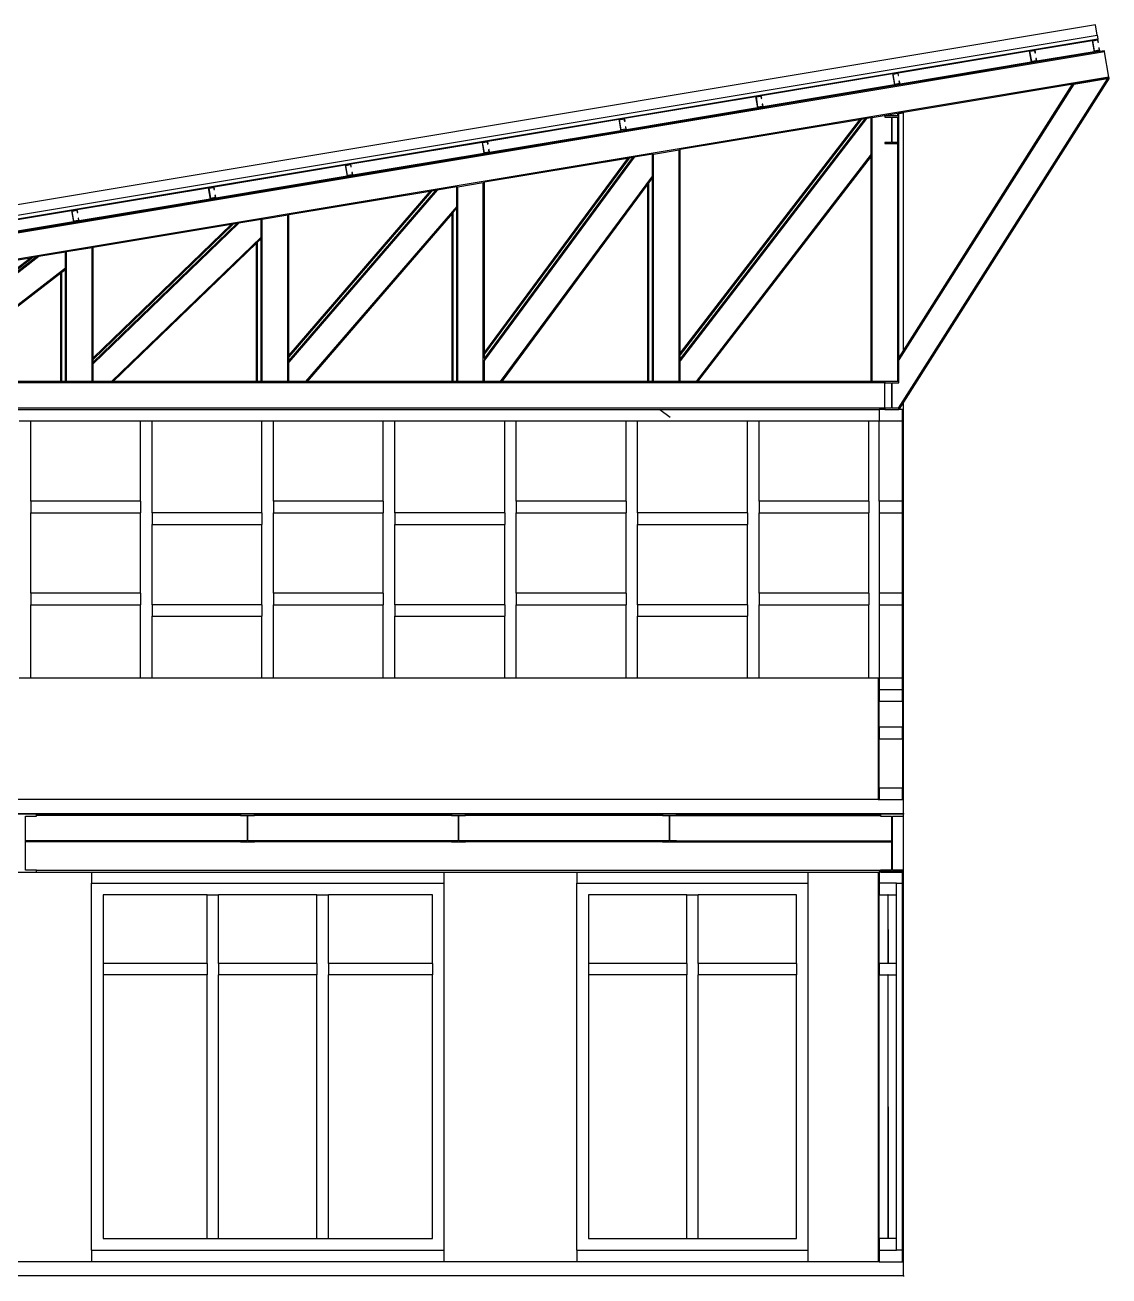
# Model space of a CAD drawing. Extents: x -44.9 to 40.7, y -13.4 to 11.8.
# Drawn here: x 31.28 to 40.66, y 1.01 to 11.82 of the extents above; entities that cross this region are included whole.
import ezdxf

# ---------------------------------------------------------------- set-up
doc = ezdxf.new("R2010")
doc.units = 0
doc.layers.get('0').update_dxf_attribs({"linetype": 'CONTINUOUS'})
doc.layers.add('SECTIONCUTEDGES', color=7, linetype='CONTINUOUS')

msp = doc.modelspace()

# ---------------------------------------------------------------- linework, layer by layer
for p, q in [((23.341, 8.833), (40.563, 11.703)), ((40.02, 11.607), (40.515, 11.689)), ((40.558, 11.735), (40.563, 11.703)), ((40.563, 11.703), (40.564, 11.697)), ((40.622, 11.589), (23.515, 8.738)), ((40.581, 11.592), (23.682, 8.776)), ((38.836, 11.409), (39.97, 11.599)), ((40.531, 11.591), (40.036, 11.508)), ((40.58, 11.599), (40.581, 11.592)), ((40.62, 11.599), (40.581, 11.592)), ((40.622, 11.589), (40.62, 11.599)), ((40.658, 11.372), (40.622, 11.589)), ((39.987, 11.5), (38.852, 11.311)), ((40.658, 11.372), (24.856, 8.738)), ((37.652, 11.212), (38.787, 11.401)), ((40.647, 11.36), (38.837, 8.508)), ((40.66, 11.362), (38.882, 8.561)), ((40.66, 11.362), (38.882, 11.066)), ((40.355, 11.311), (40.647, 11.36)), ((40.647, 11.36), (40.66, 11.362)), ((40.66, 11.362), (40.658, 11.372)), ((40.66, 11.362), (40.66, 11.362)), ((40.66, 11.362), (40.66, 11.362)), ((38.803, 11.303), (37.669, 11.114)), ((40.355, 11.311), (38.842, 8.927)), ((40.342, 11.309), (38.882, 9.009)), ((40.342, 11.309), (40.355, 11.311)), ((36.469, 11.015), (37.603, 11.204)), ((37.619, 11.105), (36.485, 10.916)), ((38.612, 11.021), (38.832, 11.058)), ((38.832, 11.058), (38.842, 11.059)), ((38.832, 11.036), (38.832, 11.058)), ((38.882, 11.066), (38.842, 11.059)), ((38.842, 11.056), (38.882, 11.062)), ((38.842, 11.056), (38.882, 11.062)), ((38.842, 11.056), (38.842, 11.059)), ((38.842, 11.056), (38.842, 11.056)), ((38.842, 11.036), (38.842, 11.056)), ((38.882, 11.062), (38.882, 11.066)), ((38.882, 9.009), (38.882, 11.062)), ((38.882, 11.062), (38.882, 11.062)), ((35.285, 10.818), (36.419, 11.007)), ((38.561, 11.012), (36.95, 8.919)), ((38.547, 11.01), (36.95, 8.935)), ((38.515, 11.005), (36.95, 8.971)), ((38.501, 11.002), (36.95, 8.987)), ((38.501, 11.002), (36.95, 10.744)), ((38.515, 11.005), (38.501, 11.002)), ((38.547, 11.01), (38.515, 11.005)), ((38.561, 11.012), (38.547, 11.01)), ((38.602, 11.019), (38.561, 11.012)), ((38.602, 11.019), (38.612, 11.021)), ((38.602, 10.704), (38.602, 11.019)), ((38.612, 8.738), (38.612, 11.021)), ((38.832, 10.806), (38.832, 11.026)), ((38.842, 10.806), (38.842, 11.026)), ((36.436, 10.908), (35.301, 10.719)), ((34.101, 10.62), (35.236, 10.809)), ((35.252, 10.711), (34.118, 10.522)), ((36.719, 10.705), (36.94, 10.742)), ((36.94, 10.742), (36.95, 10.744)), ((36.94, 8.738), (36.94, 10.742)), ((36.95, 8.987), (36.95, 10.744)), ((38.832, 8.738), (38.832, 10.796)), ((38.842, 8.946), (38.842, 10.796)), ((32.918, 10.423), (34.052, 10.612)), ((36.553, 10.678), (35.257, 8.923)), ((36.539, 10.675), (35.257, 8.94)), ((36.508, 10.67), (35.257, 8.978)), ((36.494, 10.668), (35.257, 8.994)), ((36.494, 10.668), (35.257, 10.462)), ((36.508, 10.67), (36.494, 10.668)), ((36.539, 10.675), (36.508, 10.67)), ((36.553, 10.678), (36.539, 10.675)), ((36.71, 10.704), (36.553, 10.678)), ((36.71, 10.704), (36.719, 10.705)), ((36.71, 10.518), (36.71, 10.704)), ((36.719, 8.738), (36.719, 10.705)), ((38.602, 10.704), (37.089, 8.738)), ((38.602, 10.688), (37.101, 8.738)), ((38.602, 10.688), (38.602, 10.704)), ((38.602, 8.738), (38.602, 10.688)), ((34.068, 10.514), (32.934, 10.324)), ((36.71, 10.518), (35.394, 8.738)), ((36.71, 10.502), (36.679, 10.461)), ((36.71, 10.518), (36.717, 10.512)), ((36.71, 10.502), (36.71, 10.518)), ((36.717, 10.512), (36.71, 10.502)), ((36.71, 8.738), (36.71, 10.502)), ((31.734, 10.226), (32.868, 10.415)), ((34.847, 10.393), (33.565, 8.907)), ((34.832, 10.391), (33.565, 8.922)), ((34.8, 10.386), (33.565, 8.953)), ((34.8, 10.386), (34.785, 10.383)), ((34.832, 10.391), (34.8, 10.386)), ((34.847, 10.393), (34.832, 10.391)), ((35.017, 10.422), (34.847, 10.393)), ((35.017, 10.422), (35.027, 10.423)), ((35.017, 10.253), (35.017, 10.422)), ((35.027, 10.423), (35.247, 10.46)), ((35.027, 8.738), (35.027, 10.423)), ((35.247, 10.46), (35.257, 10.462)), ((35.247, 8.738), (35.247, 10.46)), ((35.257, 8.994), (35.257, 10.462)), ((36.67, 10.448), (35.406, 8.738)), ((36.679, 10.461), (36.67, 10.448)), ((36.67, 8.738), (36.67, 10.448)), ((36.679, 8.738), (36.679, 10.461)), ((32.885, 10.316), (31.75, 10.127)), ((34.785, 10.383), (33.565, 8.968)), ((34.785, 10.383), (33.565, 10.18)), ((30.55, 10.029), (31.685, 10.218)), ((33.555, 10.178), (33.334, 10.141)), ((33.565, 10.18), (33.555, 10.178)), ((33.555, 8.738), (33.555, 10.178)), ((33.565, 8.968), (33.565, 10.18)), ((35.017, 10.253), (33.71, 8.738)), ((34.977, 10.192), (33.723, 8.738)), ((34.987, 10.203), (34.977, 10.192)), ((34.977, 8.738), (34.977, 10.192)), ((35.017, 10.238), (34.987, 10.203)), ((34.987, 8.738), (34.987, 10.203)), ((35.017, 10.238), (35.017, 10.253)), ((35.017, 8.738), (35.017, 10.238)), ((31.701, 10.119), (30.567, 9.93)), ((33.133, 10.108), (31.872, 8.891)), ((33.116, 10.105), (31.872, 8.905)), ((33.084, 10.1), (31.872, 8.93)), ((33.067, 10.097), (31.872, 8.943)), ((33.067, 10.097), (31.872, 9.897)), ((33.084, 10.1), (33.067, 10.097)), ((33.116, 10.105), (33.084, 10.1)), ((33.133, 10.108), (33.116, 10.105)), ((33.325, 10.14), (33.133, 10.108)), ((33.334, 10.141), (33.325, 10.14)), ((33.325, 9.986), (33.325, 10.14)), ((33.334, 8.738), (33.334, 10.141)), ((33.325, 9.986), (32.031, 8.738)), ((33.325, 9.973), (33.294, 9.944)), ((33.325, 9.973), (33.325, 9.986)), ((33.325, 8.738), (33.325, 9.973)), ((31.632, 9.857), (31.402, 9.819)), ((31.642, 9.859), (31.632, 9.857)), ((31.632, 9.718), (31.632, 9.857)), ((31.862, 9.896), (31.642, 9.859)), ((31.642, 8.738), (31.642, 9.859)), ((31.872, 9.897), (31.862, 9.896)), ((31.862, 8.738), (31.862, 9.896)), ((31.872, 8.943), (31.872, 9.897)), ((33.285, 9.934), (32.045, 8.738)), ((33.294, 9.944), (33.285, 9.934)), ((33.285, 8.738), (33.285, 9.934)), ((33.294, 8.738), (33.294, 9.944)), ((31.402, 9.819), (30.18, 8.877)), ((31.381, 9.816), (30.18, 8.89)), ((31.351, 9.811), (30.18, 8.908)), ((31.33, 9.807), (30.18, 8.92)), ((31.33, 9.807), (30.18, 9.615)), ((31.351, 9.811), (31.33, 9.807)), ((31.381, 9.816), (31.351, 9.811)), ((31.402, 9.819), (31.381, 9.816)), ((31.632, 9.718), (30.36, 8.738)), ((31.592, 9.675), (30.376, 8.738)), ((31.602, 9.683), (31.592, 9.675)), ((31.592, 8.738), (31.592, 9.675)), ((31.632, 9.706), (31.602, 9.683)), ((31.602, 8.738), (31.602, 9.683)), ((31.632, 9.706), (31.632, 9.718)), ((31.632, 8.738), (31.632, 9.706)), ((35.257, 8.978), (35.257, 8.994)), ((35.257, 8.94), (35.257, 8.978)), ((36.95, 8.971), (36.95, 8.987)), ((38.882, 9.009), (38.842, 8.946)), ((31.872, 8.93), (31.872, 8.943)), ((31.872, 8.905), (31.872, 8.93)), ((31.872, 8.905), (31.872, 8.891)), ((31.872, 8.738), (31.872, 8.891)), ((33.565, 8.953), (33.565, 8.968)), ((33.565, 8.922), (33.565, 8.953)), ((33.565, 8.922), (33.565, 8.907)), ((33.565, 8.738), (33.565, 8.907)), ((35.257, 8.94), (35.257, 8.923)), ((35.257, 8.738), (35.257, 8.923)), ((36.95, 8.935), (36.95, 8.971)), ((36.95, 8.935), (36.95, 8.919)), ((36.95, 8.738), (36.95, 8.919)), ((38.842, 8.946), (38.842, 8.927)), ((38.842, 8.738), (38.842, 8.927)), ((38.722, 8.728), (23.922, 8.728)), ((31.592, 8.738), (30.376, 8.738)), ((31.602, 8.738), (31.592, 8.738)), ((31.632, 8.738), (31.602, 8.738)), ((31.642, 8.738), (31.632, 8.738)), ((31.862, 8.738), (31.642, 8.738)), ((31.872, 8.738), (31.862, 8.738)), ((32.031, 8.738), (31.872, 8.738)), ((32.031, 8.738), (32.045, 8.738)), ((33.285, 8.738), (32.045, 8.738)), ((33.294, 8.738), (33.285, 8.738)), ((33.325, 8.738), (33.294, 8.738)), ((33.334, 8.738), (33.325, 8.738)), ((33.555, 8.738), (33.334, 8.738)), ((33.565, 8.738), (33.555, 8.738)), ((33.71, 8.738), (33.565, 8.738)), ((33.71, 8.738), (33.723, 8.738)), ((34.977, 8.738), (33.723, 8.738)), ((34.987, 8.738), (34.977, 8.738)), ((35.017, 8.738), (34.987, 8.738)), ((35.027, 8.738), (35.017, 8.738)), ((35.247, 8.738), (35.027, 8.738)), ((35.257, 8.738), (35.247, 8.738)), ((35.394, 8.738), (35.257, 8.738)), ((35.394, 8.738), (35.406, 8.738)), ((36.67, 8.738), (35.406, 8.738)), ((36.679, 8.738), (36.67, 8.738)), ((36.71, 8.738), (36.679, 8.738)), ((36.719, 8.738), (36.71, 8.738)), ((36.94, 8.738), (36.719, 8.738)), ((36.95, 8.738), (36.94, 8.738)), ((37.089, 8.738), (36.95, 8.738)), ((37.089, 8.738), (37.101, 8.738)), ((38.602, 8.738), (37.101, 8.738)), ((38.612, 8.738), (38.602, 8.738)), ((38.722, 8.738), (38.612, 8.738)), ((38.722, 8.508), (38.722, 8.728)), ((38.882, 8.561), (38.842, 8.498)), ((38.882, 6.174), (38.882, 8.561)), ((38.722, 8.508), (23.922, 8.508)), ((23.922, 8.498), (38.672, 8.498)), ((36.775, 8.498), (36.864, 8.43)), ((36.775, 8.498), (36.864, 8.43)), ((31.232, 8.398), (31.332, 8.398)), ((31.332, 7.704), (31.332, 8.398)), ((31.332, 8.398), (32.282, 8.398)), ((32.282, 8.398), (32.382, 8.398)), ((32.282, 7.704), (32.282, 8.398)), ((32.382, 7.604), (32.382, 8.398)), ((32.382, 8.398), (33.332, 8.398)), ((33.332, 8.398), (33.432, 8.398)), ((33.332, 7.604), (33.332, 8.398)), ((33.432, 7.704), (33.432, 8.398)), ((33.432, 8.398), (34.382, 8.398)), ((34.382, 8.398), (34.482, 8.398)), ((34.382, 7.704), (34.382, 8.398)), ((34.482, 7.604), (34.482, 8.398)), ((34.482, 8.398), (35.432, 8.398)), ((35.432, 8.398), (35.532, 8.398)), ((35.432, 7.604), (35.432, 8.398)), ((35.532, 7.704), (35.532, 8.398)), ((35.532, 8.398), (36.482, 8.398)), ((36.482, 8.398), (36.582, 8.398)), ((36.482, 7.704), (36.482, 8.398)), ((36.582, 7.604), (36.582, 8.398)), ((36.582, 8.398), (37.532, 8.398)), ((37.532, 8.398), (37.632, 8.398)), ((37.532, 7.604), (37.532, 8.398)), ((37.632, 7.704), (37.632, 8.398)), ((37.632, 8.398), (38.582, 8.398)), ((38.582, 8.398), (38.672, 8.398)), ((38.582, 7.704), (38.582, 8.398)), ((38.672, 7.704), (38.672, 8.398)), ((38.872, 7.704), (38.872, 8.398)), ((32.282, 7.704), (31.332, 7.704)), ((31.332, 7.704), (31.332, 7.604)), ((32.282, 7.704), (32.282, 7.604)), ((34.382, 7.704), (33.432, 7.704)), ((33.432, 7.704), (33.432, 7.604)), ((34.382, 7.704), (34.382, 7.604)), ((36.482, 7.704), (35.532, 7.704)), ((35.532, 7.704), (35.532, 7.604)), ((36.482, 7.704), (36.482, 7.604)), ((38.582, 7.704), (37.632, 7.704)), ((37.632, 7.704), (37.632, 7.604)), ((38.582, 7.704), (38.582, 7.604)), ((31.332, 6.909), (31.332, 7.604)), ((31.332, 7.604), (32.282, 7.604)), ((32.282, 6.909), (32.282, 7.604)), ((33.332, 7.604), (32.382, 7.604)), ((32.382, 7.604), (32.382, 7.504)), ((33.332, 7.604), (33.332, 7.504)), ((33.432, 6.909), (33.432, 7.604)), ((33.432, 7.604), (34.382, 7.604)), ((34.382, 6.909), (34.382, 7.604)), ((35.432, 7.604), (34.482, 7.604)), ((34.482, 7.604), (34.482, 7.504)), ((35.432, 7.604), (35.432, 7.504)), ((35.532, 6.909), (35.532, 7.604)), ((35.532, 7.604), (36.482, 7.604)), ((36.482, 6.909), (36.482, 7.604)), ((37.532, 7.604), (36.582, 7.604)), ((36.582, 7.604), (36.582, 7.504)), ((37.532, 7.604), (37.532, 7.504)), ((37.632, 6.909), (37.632, 7.604)), ((37.632, 7.604), (38.582, 7.604)), ((38.582, 6.909), (38.582, 7.604)), ((38.672, 7.604), (38.672, 6.909)), ((38.872, 6.909), (38.872, 7.604)), ((32.382, 6.809), (32.382, 7.504)), ((32.382, 7.504), (33.332, 7.504)), ((33.332, 6.809), (33.332, 7.504)), ((34.482, 6.809), (34.482, 7.504)), ((34.482, 7.504), (35.432, 7.504)), ((35.432, 6.809), (35.432, 7.504)), ((36.582, 7.504), (37.532, 7.504)), ((36.582, 6.809), (36.582, 7.504)), ((37.532, 6.809), (37.532, 7.504)), ((32.282, 6.909), (31.332, 6.909)), ((31.332, 6.909), (31.332, 6.809)), ((32.282, 6.909), (32.282, 6.809)), ((34.382, 6.909), (33.432, 6.909)), ((33.432, 6.909), (33.432, 6.809)), ((34.382, 6.909), (34.382, 6.809)), ((36.482, 6.909), (35.532, 6.909)), ((35.532, 6.909), (35.532, 6.809)), ((36.482, 6.909), (36.482, 6.809)), ((38.582, 6.909), (37.632, 6.909)), ((37.632, 6.909), (37.632, 6.809)), ((38.582, 6.909), (38.582, 6.809)), ((31.332, 6.174), (31.332, 6.809)), ((31.332, 6.809), (32.282, 6.809)), ((32.282, 6.174), (32.282, 6.809)), ((33.332, 6.809), (32.382, 6.809)), ((32.382, 6.809), (32.382, 6.709)), ((32.382, 6.174), (32.382, 6.709)), ((32.382, 6.709), (33.332, 6.709)), ((33.332, 6.809), (33.332, 6.709)), ((33.332, 6.174), (33.332, 6.709)), ((33.432, 6.174), (33.432, 6.809)), ((33.432, 6.809), (34.382, 6.809)), ((34.382, 6.174), (34.382, 6.809)), ((35.432, 6.809), (34.482, 6.809)), ((34.482, 6.809), (34.482, 6.709)), ((34.482, 6.174), (34.482, 6.709)), ((34.482, 6.709), (35.432, 6.709)), ((35.432, 6.809), (35.432, 6.709)), ((35.432, 6.174), (35.432, 6.709)), ((35.532, 6.809), (36.482, 6.809)), ((35.532, 6.174), (35.532, 6.809)), ((36.482, 6.174), (36.482, 6.809)), ((37.532, 6.809), (36.582, 6.809)), ((36.582, 6.809), (36.582, 6.709)), ((36.582, 6.709), (37.532, 6.709)), ((36.582, 6.174), (36.582, 6.709)), ((37.532, 6.809), (37.532, 6.709)), ((37.532, 6.174), (37.532, 6.709)), ((37.632, 6.174), (37.632, 6.809)), ((37.632, 6.809), (38.582, 6.809)), ((38.582, 6.174), (38.582, 6.809)), ((38.672, 6.809), (38.672, 6.174)), ((38.872, 6.174), (38.872, 6.809)), ((31.332, 6.174), (31.232, 6.174)), ((32.282, 6.174), (31.332, 6.174)), ((32.382, 6.174), (32.282, 6.174)), ((33.332, 6.174), (32.382, 6.174)), ((33.432, 6.174), (33.332, 6.174)), ((34.382, 6.174), (33.432, 6.174)), ((34.482, 6.174), (34.382, 6.174)), ((35.432, 6.174), (34.482, 6.174)), ((35.532, 6.174), (35.432, 6.174)), ((36.482, 6.174), (35.532, 6.174)), ((36.582, 6.174), (36.482, 6.174)), ((37.532, 6.174), (36.582, 6.174)), ((37.632, 6.174), (37.532, 6.174)), ((38.582, 6.174), (37.632, 6.174)), ((38.662, 6.174), (38.582, 6.174)), ((33.147, 4.998), (31.382, 4.998)), ((33.147, 4.988), (31.382, 4.988)), ((34.972, 4.998), (33.267, 4.998)), ((34.972, 4.988), (33.267, 4.988)), ((36.797, 4.998), (35.092, 4.998)), ((36.797, 4.988), (35.092, 4.988)), ((36.917, 4.998), (38.682, 4.998)), ((36.917, 4.988), (38.682, 4.988)), ((38.882, 5.004), (38.882, 4.998)), ((38.882, 4.514), (38.882, 4.982)), ((33.147, 4.768), (31.287, 4.768)), ((34.972, 4.768), (33.267, 4.768)), ((36.797, 4.768), (35.092, 4.768)), ((36.917, 4.768), (38.777, 4.768)), ((33.147, 4.758), (31.287, 4.758)), ((34.972, 4.758), (33.267, 4.758)), ((36.797, 4.758), (35.092, 4.758)), ((36.917, 4.758), (38.777, 4.758)), ((31.382, 4.514), (38.682, 4.514)), ((31.382, 4.498), (31.857, 4.498)), ((31.857, 4.498), (34.907, 4.498)), ((31.857, 4.498), (31.857, 4.402)), ((34.907, 4.498), (36.057, 4.498)), ((34.907, 4.402), (34.907, 4.498)), ((36.057, 4.498), (36.057, 4.402)), ((36.057, 4.498), (38.057, 4.498)), ((38.057, 4.498), (38.662, 4.498)), ((38.057, 4.402), (38.057, 4.498)), ((38.662, 4.498), (38.662, 1.128)), ((38.662, 4.498), (38.672, 4.498)), ((38.882, 1.128), (38.882, 4.498)), ((31.857, 1.228), (31.857, 4.402)), ((31.857, 4.402), (34.907, 4.402)), ((34.907, 1.228), (34.907, 4.402)), ((36.057, 1.228), (36.057, 4.402)), ((36.057, 4.402), (38.057, 4.402)), ((38.057, 1.228), (38.057, 4.402)), ((38.872, 1.228), (38.872, 4.402)), ((32.857, 4.302), (31.957, 4.302)), ((31.957, 4.302), (31.957, 3.708)), ((32.857, 4.302), (32.957, 4.302)), ((32.857, 3.708), (32.857, 4.302)), ((32.957, 3.708), (32.957, 4.302)), ((33.807, 4.302), (32.957, 4.302)), ((33.807, 4.302), (33.907, 4.302)), ((33.807, 3.708), (33.807, 4.302)), ((33.907, 3.708), (33.907, 4.302)), ((34.807, 4.302), (33.907, 4.302)), ((34.807, 3.708), (34.807, 4.302)), ((36.157, 4.302), (36.157, 3.708)), ((37.007, 4.302), (36.157, 4.302)), ((37.007, 4.302), (37.107, 4.302)), ((37.007, 3.708), (37.007, 4.302)), ((37.957, 4.302), (37.107, 4.302)), ((37.107, 3.708), (37.107, 4.302)), ((37.957, 3.708), (37.957, 4.302)), ((38.672, 3.708), (38.672, 4.302)), ((38.822, 3.708), (38.822, 4.302)), ((32.857, 3.708), (31.957, 3.708)), ((31.957, 3.708), (31.957, 3.608)), ((32.857, 3.708), (32.857, 3.608)), ((33.807, 3.708), (32.957, 3.708)), ((32.957, 3.708), (32.957, 3.608)), ((33.807, 3.708), (33.807, 3.608)), ((34.807, 3.708), (33.907, 3.708)), ((33.907, 3.708), (33.907, 3.608)), ((34.807, 3.708), (34.807, 3.608)), ((37.007, 3.708), (36.157, 3.708)), ((36.157, 3.708), (36.157, 3.608)), ((37.007, 3.708), (37.007, 3.608)), ((37.957, 3.708), (37.107, 3.708)), ((37.107, 3.708), (37.107, 3.608)), ((37.957, 3.708), (37.957, 3.608)), ((32.857, 3.608), (31.957, 3.608)), ((31.957, 3.608), (31.957, 1.328)), ((32.857, 1.328), (32.857, 3.608)), ((33.807, 3.608), (32.957, 3.608)), ((32.957, 1.328), (32.957, 3.608)), ((33.807, 1.328), (33.807, 3.608)), ((34.807, 3.608), (33.907, 3.608)), ((33.907, 1.328), (33.907, 3.608)), ((34.807, 1.328), (34.807, 3.608)), ((37.007, 3.608), (36.157, 3.608)), ((36.157, 3.608), (36.157, 1.328)), ((37.007, 1.328), (37.007, 3.608)), ((37.957, 3.608), (37.107, 3.608)), ((37.107, 1.328), (37.107, 3.608)), ((37.957, 1.328), (37.957, 3.608)), ((38.672, 1.328), (38.672, 3.608)), ((38.822, 1.328), (38.822, 3.608)), ((31.957, 1.328), (32.857, 1.328)), ((32.857, 1.328), (32.957, 1.328)), ((32.957, 1.328), (33.807, 1.328)), ((33.807, 1.328), (33.907, 1.328)), ((33.907, 1.328), (34.807, 1.328)), ((36.157, 1.328), (37.007, 1.328)), ((37.007, 1.328), (37.107, 1.328)), ((37.107, 1.328), (37.957, 1.328)), ((31.857, 1.228), (34.907, 1.228)), ((31.857, 1.228), (31.857, 1.128)), ((34.907, 1.128), (34.907, 1.228)), ((36.057, 1.228), (38.057, 1.228)), ((36.057, 1.228), (36.057, 1.128)), ((38.057, 1.128), (38.057, 1.228)), ((38.882, 1.008), (38.882, 1.002))]:
    msp.add_line(p, q)
at = {"layer": 'SECTIONCUTEDGES'}
for p, q in [((40.543, 11.822), (23.438, 8.971)), ((40.558, 11.735), (40.543, 11.822)), ((23.336, 8.865), (40.558, 11.735)), ((40.564, 11.697), (40.515, 11.689)), ((40.515, 11.689), (40.531, 11.591)), ((40.52, 11.685), (40.56, 11.692)), ((40.535, 11.596), (40.52, 11.685)), ((40.56, 11.692), (40.563, 11.672)), ((40.568, 11.673), (40.564, 11.697)), ((40.02, 11.607), (39.97, 11.599)), ((39.97, 11.599), (39.987, 11.5)), ((39.976, 11.594), (40.015, 11.601)), ((39.991, 11.506), (39.976, 11.594)), ((40.015, 11.601), (40.019, 11.581)), ((40.019, 11.581), (40.024, 11.582)), ((40.024, 11.582), (40.02, 11.607)), ((40.531, 11.591), (40.58, 11.599)), ((40.575, 11.603), (40.535, 11.596)), ((40.563, 11.672), (40.568, 11.673)), ((40.576, 11.624), (40.571, 11.623)), ((40.571, 11.623), (40.575, 11.603)), ((40.58, 11.599), (40.576, 11.624)), ((39.987, 11.5), (40.036, 11.508)), ((40.03, 11.512), (39.991, 11.506)), ((40.032, 11.533), (40.027, 11.532)), ((40.027, 11.532), (40.03, 11.512)), ((40.036, 11.508), (40.032, 11.533)), ((38.836, 11.409), (38.787, 11.401)), ((38.787, 11.401), (38.803, 11.303)), ((38.792, 11.397), (38.832, 11.404)), ((38.807, 11.308), (38.792, 11.397)), ((38.832, 11.404), (38.835, 11.384)), ((38.835, 11.384), (38.84, 11.385)), ((38.84, 11.385), (38.836, 11.409)), ((38.803, 11.303), (38.852, 11.311)), ((38.847, 11.315), (38.807, 11.308)), ((38.848, 11.336), (38.843, 11.335)), ((38.843, 11.335), (38.847, 11.315)), ((38.852, 11.311), (38.848, 11.336)), ((37.652, 11.212), (37.603, 11.204)), ((37.603, 11.204), (37.619, 11.105)), ((37.609, 11.2), (37.648, 11.206)), ((37.623, 11.111), (37.609, 11.2)), ((37.648, 11.206), (37.651, 11.187)), ((37.651, 11.187), (37.656, 11.188)), ((37.656, 11.188), (37.652, 11.212)), ((37.619, 11.105), (37.669, 11.114)), ((37.663, 11.118), (37.623, 11.111)), ((37.665, 11.138), (37.66, 11.137)), ((37.66, 11.137), (37.663, 11.118)), ((37.669, 11.114), (37.665, 11.138)), ((38.722, 11.036), (38.722, 11.026)), ((38.832, 11.036), (38.722, 11.036)), ((38.842, 11.036), (38.832, 11.036)), ((38.842, 11.026), (38.842, 11.036)), ((36.469, 11.015), (36.419, 11.007)), ((36.419, 11.007), (36.436, 10.908)), ((36.425, 11.003), (36.464, 11.009)), ((36.44, 10.914), (36.425, 11.003)), ((36.464, 11.009), (36.468, 10.989)), ((36.468, 10.989), (36.473, 10.99)), ((36.473, 10.99), (36.469, 11.015)), ((36.481, 10.941), (36.476, 10.94)), ((36.476, 10.94), (36.479, 10.92)), ((36.485, 10.916), (36.481, 10.941)), ((38.722, 11.026), (38.779, 11.026)), ((38.779, 11.026), (38.779, 10.806)), ((38.785, 10.806), (38.785, 11.026)), ((38.785, 11.026), (38.832, 11.026)), ((38.832, 11.026), (38.842, 11.026)), ((35.285, 10.818), (35.236, 10.809)), ((35.289, 10.793), (35.285, 10.818)), ((36.436, 10.908), (36.485, 10.916)), ((36.479, 10.92), (36.44, 10.914)), ((35.236, 10.809), (35.252, 10.711)), ((35.241, 10.805), (35.281, 10.812)), ((35.256, 10.717), (35.241, 10.805)), ((35.252, 10.711), (35.301, 10.719)), ((35.296, 10.723), (35.256, 10.717)), ((35.281, 10.812), (35.284, 10.792)), ((35.284, 10.792), (35.289, 10.793)), ((35.297, 10.744), (35.292, 10.743)), ((35.292, 10.743), (35.296, 10.723)), ((35.301, 10.719), (35.297, 10.744)), ((38.779, 10.806), (38.722, 10.806)), ((38.722, 10.806), (38.722, 10.796)), ((38.722, 10.796), (38.832, 10.796)), ((38.832, 10.806), (38.785, 10.806)), ((38.842, 10.806), (38.832, 10.806)), ((38.832, 10.796), (38.842, 10.796)), ((38.842, 10.796), (38.842, 10.806)), ((34.101, 10.62), (34.052, 10.612)), ((34.052, 10.612), (34.068, 10.514)), ((34.058, 10.608), (34.097, 10.615)), ((34.072, 10.519), (34.058, 10.608)), ((34.097, 10.615), (34.1, 10.595)), ((34.105, 10.596), (34.101, 10.62)), ((34.068, 10.514), (34.118, 10.522)), ((34.112, 10.526), (34.072, 10.519)), ((34.1, 10.595), (34.105, 10.596)), ((34.114, 10.546), (34.109, 10.546)), ((34.109, 10.546), (34.112, 10.526)), ((34.118, 10.522), (34.114, 10.546)), ((32.918, 10.423), (32.868, 10.415)), ((32.868, 10.415), (32.885, 10.316)), ((32.874, 10.411), (32.913, 10.417)), ((32.889, 10.322), (32.874, 10.411)), ((32.913, 10.417), (32.917, 10.398)), ((32.917, 10.398), (32.922, 10.398)), ((32.922, 10.398), (32.918, 10.423)), ((32.885, 10.316), (32.934, 10.324)), ((32.928, 10.329), (32.889, 10.322)), ((32.93, 10.349), (32.925, 10.348)), ((32.925, 10.348), (32.928, 10.329)), ((32.934, 10.324), (32.93, 10.349)), ((31.734, 10.226), (31.685, 10.218)), ((31.685, 10.218), (31.701, 10.119)), ((31.69, 10.213), (31.73, 10.22)), ((31.705, 10.125), (31.69, 10.213)), ((31.73, 10.22), (31.733, 10.2)), ((31.733, 10.2), (31.738, 10.201)), ((31.738, 10.201), (31.734, 10.226)), ((31.701, 10.119), (31.75, 10.127)), ((31.745, 10.131), (31.705, 10.125)), ((31.746, 10.152), (31.741, 10.151)), ((31.741, 10.151), (31.745, 10.131)), ((31.75, 10.127), (31.746, 10.152)), ((38.722, 8.738), (38.722, 8.728)), ((38.832, 8.738), (38.722, 8.738)), ((38.722, 8.728), (38.779, 8.728)), ((38.779, 8.728), (38.779, 8.508)), ((38.785, 8.508), (38.785, 8.728)), ((38.785, 8.728), (38.842, 8.728)), ((38.842, 8.738), (38.832, 8.738)), ((38.842, 8.728), (38.842, 8.738)), ((38.672, 8.498), (38.672, 8.398)), ((38.722, 8.498), (38.672, 8.498)), ((38.722, 8.508), (38.722, 8.498)), ((38.779, 8.508), (38.722, 8.508)), ((38.722, 8.498), (38.842, 8.498)), ((38.837, 8.508), (38.785, 8.508)), ((38.842, 8.508), (38.837, 8.508)), ((38.842, 8.498), (38.842, 8.508)), ((38.872, 8.498), (38.842, 8.498)), ((38.872, 8.398), (38.872, 8.498)), ((38.672, 8.398), (38.872, 8.398)), ((38.672, 7.704), (38.672, 7.604)), ((38.872, 7.704), (38.672, 7.704)), ((38.872, 7.604), (38.872, 7.704)), ((38.672, 7.604), (38.872, 7.604)), ((38.672, 6.909), (38.672, 6.809)), ((38.872, 6.909), (38.672, 6.909)), ((38.872, 6.809), (38.872, 6.909)), ((38.672, 6.809), (38.872, 6.809)), ((38.662, 6.174), (38.662, 5.124)), ((38.672, 6.174), (38.662, 6.174)), ((38.872, 6.174), (38.672, 6.174)), ((38.672, 6.174), (38.672, 6.074)), ((38.882, 6.174), (38.872, 6.174)), ((38.872, 6.074), (38.872, 6.174)), ((38.882, 5.124), (38.882, 6.174)), ((38.672, 6.074), (38.672, 5.974)), ((38.872, 6.074), (38.672, 6.074)), ((38.872, 5.974), (38.872, 6.074)), ((38.672, 5.974), (38.872, 5.974)), ((38.672, 5.749), (38.672, 5.974)), ((38.872, 5.974), (38.872, 5.749)), ((38.872, 5.749), (38.672, 5.749)), ((38.672, 5.749), (38.672, 5.649)), ((38.872, 5.649), (38.872, 5.749)), ((38.672, 5.224), (38.672, 5.649)), ((38.672, 5.649), (38.872, 5.649)), ((38.872, 5.649), (38.872, 5.224)), ((38.672, 5.224), (38.672, 5.124)), ((38.872, 5.224), (38.672, 5.224)), ((38.872, 5.124), (38.872, 5.224)), ((38.662, 5.124), (23.882, 5.124)), ((38.662, 5.124), (38.672, 5.124)), ((38.672, 5.124), (38.872, 5.124)), ((38.872, 5.124), (38.882, 5.124)), ((38.882, 5.004), (38.882, 5.124)), ((23.66, 5.004), (38.882, 5.004)), ((31.382, 4.998), (31.182, 4.998)), ((31.287, 4.982), (31.382, 4.982)), ((31.287, 4.768), (31.287, 4.982)), ((31.382, 4.988), (31.382, 4.998)), ((31.382, 4.982), (31.382, 4.988)), ((33.147, 4.998), (33.147, 4.988)), ((33.267, 4.998), (33.147, 4.998)), ((33.147, 4.988), (33.204, 4.988)), ((33.204, 4.988), (33.204, 4.768)), ((33.204, 4.988), (33.21, 4.988)), ((33.21, 4.988), (33.267, 4.988)), ((33.21, 4.768), (33.21, 4.988)), ((33.267, 4.988), (33.267, 4.998)), ((34.972, 4.998), (34.972, 4.988)), ((35.092, 4.998), (34.972, 4.998)), ((34.972, 4.988), (35.029, 4.988)), ((35.029, 4.988), (35.029, 4.768)), ((35.029, 4.988), (35.035, 4.988)), ((35.035, 4.988), (35.092, 4.988)), ((35.035, 4.768), (35.035, 4.988)), ((35.092, 4.988), (35.092, 4.998)), ((36.797, 4.998), (36.797, 4.988)), ((36.917, 4.998), (36.797, 4.998)), ((36.797, 4.988), (36.854, 4.988)), ((36.854, 4.988), (36.854, 4.768)), ((36.854, 4.988), (36.86, 4.988)), ((36.86, 4.988), (36.917, 4.988)), ((36.86, 4.768), (36.86, 4.988)), ((36.917, 4.988), (36.917, 4.998)), ((38.682, 4.998), (38.682, 4.988)), ((38.882, 4.998), (38.682, 4.998)), ((38.682, 4.988), (38.682, 4.982)), ((38.682, 4.982), (38.777, 4.982)), ((38.777, 4.982), (38.777, 4.768)), ((38.787, 4.982), (38.882, 4.982)), ((38.787, 4.514), (38.787, 4.982)), ((38.882, 4.982), (38.882, 4.998)), ((31.287, 4.758), (31.287, 4.768)), ((33.147, 4.768), (33.147, 4.758)), ((33.204, 4.768), (33.147, 4.768)), ((33.267, 4.768), (33.21, 4.768)), ((33.267, 4.758), (33.267, 4.768)), ((34.972, 4.768), (34.972, 4.758)), ((35.029, 4.768), (34.972, 4.768)), ((35.092, 4.768), (35.035, 4.768)), ((35.092, 4.758), (35.092, 4.768)), ((36.797, 4.768), (36.797, 4.758)), ((36.854, 4.768), (36.797, 4.768)), ((36.917, 4.768), (36.86, 4.768)), ((36.917, 4.758), (36.917, 4.768)), ((38.777, 4.768), (38.777, 4.758)), ((31.287, 4.514), (31.287, 4.758)), ((33.147, 4.758), (33.267, 4.758)), ((34.972, 4.758), (35.092, 4.758)), ((36.797, 4.758), (36.917, 4.758)), ((38.777, 4.758), (38.777, 4.514)), ((31.182, 4.498), (31.382, 4.498)), ((31.382, 4.514), (31.287, 4.514)), ((31.382, 4.498), (31.382, 4.514)), ((38.682, 4.502), (38.672, 4.502)), ((38.672, 4.502), (38.672, 4.498)), ((38.672, 4.498), (38.672, 4.402)), ((38.682, 4.514), (38.682, 4.502)), ((38.777, 4.514), (38.682, 4.514)), ((38.872, 4.502), (38.682, 4.502)), ((38.682, 4.502), (38.682, 4.498)), ((38.682, 4.498), (38.872, 4.498)), ((38.882, 4.514), (38.787, 4.514)), ((38.872, 4.498), (38.872, 4.502)), ((38.872, 4.498), (38.882, 4.498)), ((38.872, 4.402), (38.872, 4.498)), ((38.882, 4.498), (38.882, 4.514)), ((38.822, 4.402), (38.672, 4.402)), ((38.672, 4.402), (38.672, 4.302)), ((38.822, 4.402), (38.872, 4.402)), ((38.822, 4.302), (38.822, 4.402)), ((38.672, 4.302), (38.747, 4.302)), ((38.747, 4.302), (38.748, 3.708)), ((38.748, 4.302), (38.747, 4.302)), ((38.748, 4.302), (38.822, 4.302)), ((38.748, 3.708), (38.748, 4.302)), ((38.672, 3.708), (38.672, 3.608)), ((38.748, 3.708), (38.672, 3.708)), ((38.822, 3.708), (38.748, 3.708)), ((38.822, 3.608), (38.822, 3.708)), ((38.672, 3.608), (38.747, 3.608)), ((38.747, 3.608), (38.748, 1.328)), ((38.748, 3.608), (38.747, 3.608)), ((38.748, 3.608), (38.822, 3.608)), ((38.748, 1.328), (38.748, 3.608)), ((38.672, 1.328), (38.672, 1.228)), ((38.748, 1.328), (38.672, 1.328)), ((38.822, 1.328), (38.748, 1.328)), ((38.822, 1.228), (38.822, 1.328)), ((38.672, 1.228), (38.822, 1.228)), ((38.672, 1.228), (38.672, 1.128)), ((38.872, 1.228), (38.822, 1.228)), ((38.872, 1.128), (38.872, 1.228)), ((31.857, 1.128), (30.707, 1.128)), ((34.907, 1.128), (31.857, 1.128)), ((36.057, 1.128), (34.907, 1.128)), ((38.057, 1.128), (36.057, 1.128)), ((38.662, 1.128), (38.057, 1.128)), ((38.672, 1.128), (38.662, 1.128)), ((38.672, 1.128), (38.872, 1.128)), ((38.882, 1.128), (38.872, 1.128)), ((38.882, 1.008), (38.882, 1.128)), ((23.66, 1.008), (38.882, 1.008))]:
    msp.add_line(p, q, dxfattribs=at)

doc.saveas('drawing.dxf')
